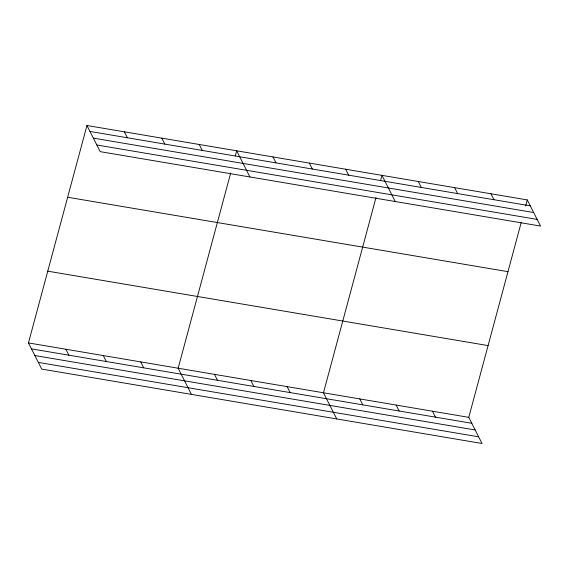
<?xml version="1.0" encoding="UTF-8"?>
<svg xmlns="http://www.w3.org/2000/svg" width="569" height="569" viewBox="0 0 569 569"><rect width="100%" height="100%" fill="white"/><g stroke="black" fill="none" stroke-linecap="round" stroke-linejoin="round"><path stroke-width="0.85" d="M521.304 222.13L468.778 417.34L482.043 443.5L41.722 369.082L28.45 342.922L86.957 125.5L527.278 199.918L540.55 226.078L100.222 151.66L86.957 125.5M230.687 173.012L178.161 368.228L191.433 394.381M235.289 155.927L236.668 150.806L249.933 176.959M375.995 197.571L323.469 392.788L336.734 418.94M380.597 180.487L381.97 175.359L395.242 201.518M525.671 205.9L527.278 199.918M89.973 131.446L530.294 205.864M93.352 138.118L533.679 212.536M96.844 144.988L537.164 219.406M67.647 197.251L507.975 271.669M47.753 271.171L488.081 345.596M28.45 342.922L468.778 417.34M31.466 348.868L471.793 423.286M34.851 355.54L475.172 429.958M38.336 362.41L478.664 436.828M490.955 193.78L493.97 199.726M454.624 187.642L457.64 193.588M418.3 181.504L421.316 187.443M345.646 169.221L348.662 175.167M309.323 163.083L312.338 169.029M432.447 411.202L435.463 417.148M272.992 156.944L276.008 162.89M396.124 405.064L399.139 411.01M359.793 398.926L362.809 404.872M199.235 144.476L202.251 150.422M161.809 138.153L164.825 144.099M287.139 386.643L290.154 392.589M250.815 380.505L253.831 386.451M124.383 131.83L127.399 137.769M214.485 374.366L217.5 380.312M140.735 361.898L143.751 367.844M103.302 355.575L106.318 361.521M65.876 349.252L68.892 355.191"/></g></svg>
